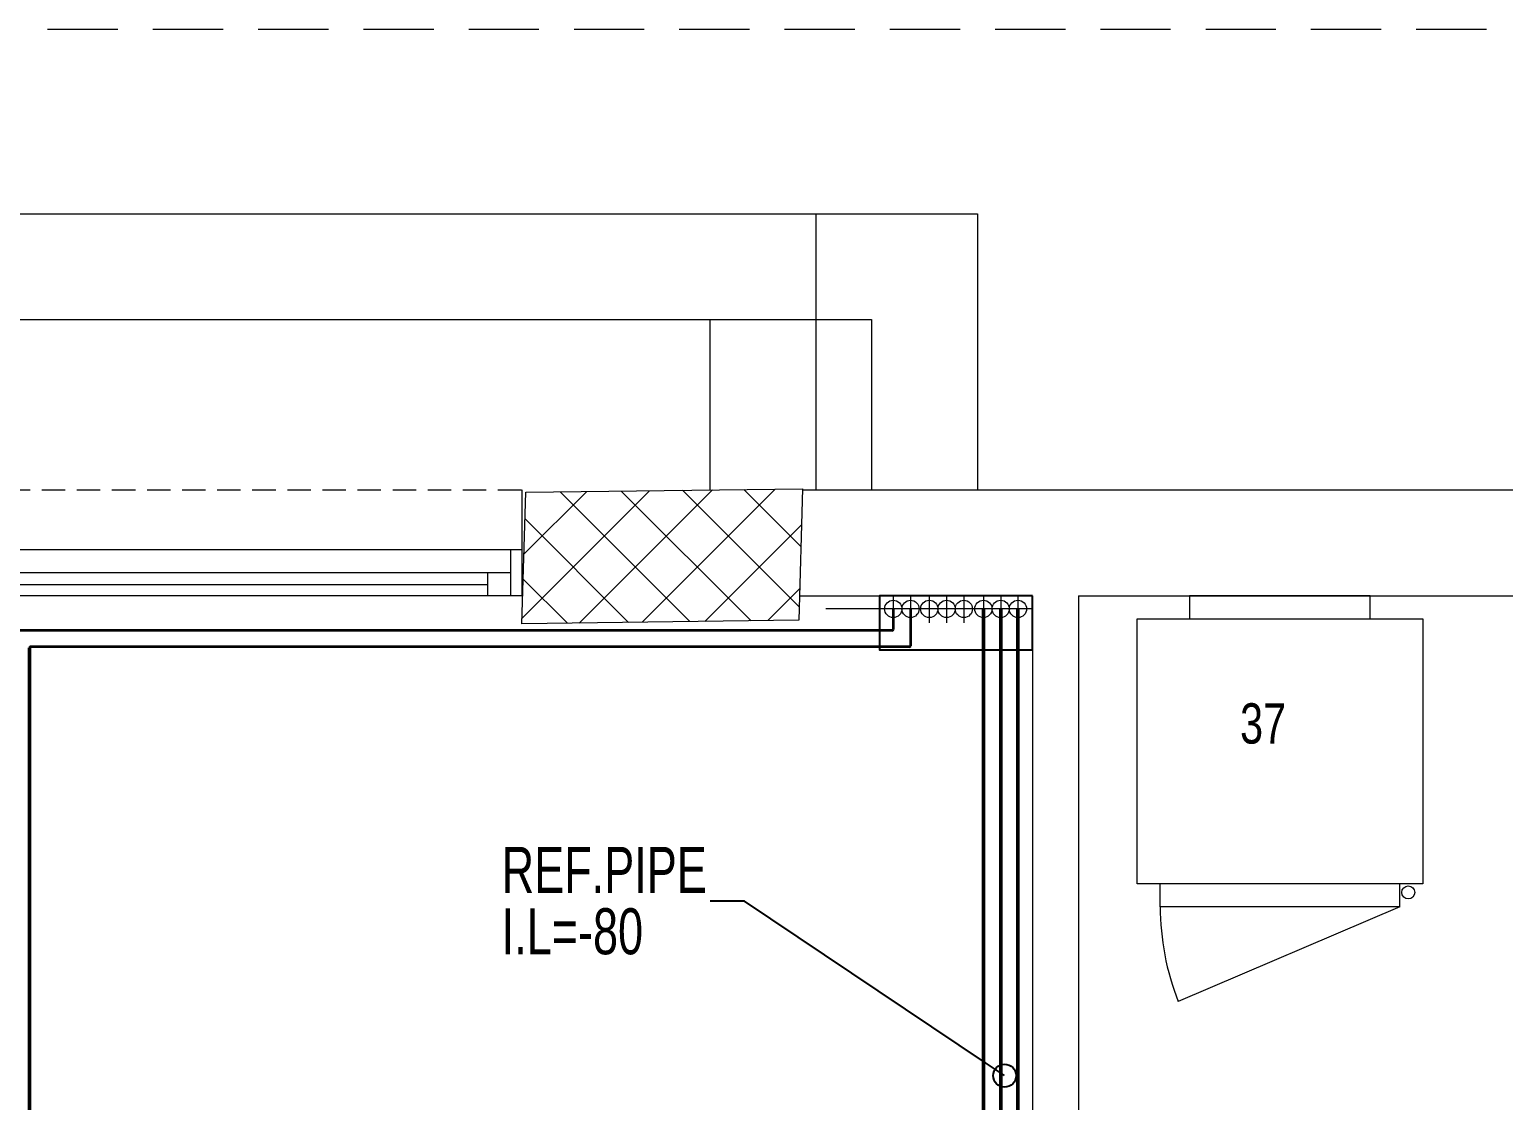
# Model space of a CAD drawing. Header units: millimetres. Extents: x -160614 to 59925, y -157025 to 0.
# Drawn here: x -38830 to -35630, y -95519 to -93193 of the extents above; entities that cross this region are included whole.
import ezdxf
from ezdxf import colors
from ezdxf.entities.mleader import LeaderData, LeaderLine
from ezdxf.math import Vec2, Vec3

# ---------------------------------------------------------------- set-up
doc = ezdxf.new("R2010")
doc.units = ezdxf.units.MM
doc.header["$LTSCALE"] = 8
doc.linetypes.add('AXES', pattern=[50.8, 31.75, -6.35, 6.35, -6.35])
doc.linetypes.add('HIDDEN', pattern=[9.525, 6.35, -3.175])
doc.layers.get('0').update_dxf_attribs({"color": 9, "lineweight": 5})
for name, color, linetype, lineweight in [('72_EGR_EQP_TAG', 9, 'Continuous', 5), ('Aluminum', 9, 'Continuous', 5), ('C-HYDR-CTCH', 9, 'Continuous', 5), ('Hatch', 9, 'Continuous', 5), ('LOADING', 9, 'Continuous', 5), ('Proj', 9, 'Continuous', 5), ('Structure', 9, 'Continuous', 5), ('Walls', 9, 'Continuous', 5)]:
    doc.layers.add(name, color=color, linetype=linetype, lineweight=lineweight)
for name, color, linetype in [('A-EXH', 1, 'Continuous'), ('A-OPEN', 4, 'Continuous'), ('M-TEXT-RP', 7, 'Continuous'), ('REF', 42, 'Continuous'), ('REF-thin', 8, 'Continuous')]:
    doc.layers.add(name, color=color, linetype=linetype)
doc.layers.get('0').off()
doc.layers.get('0').freeze()
doc.styles.add('LEROY100', font='arial.ttf', dxfattribs={"width": 0.7})
doc.styles.add('X3G_ENTITY_257CFD', font='swisscl.ttf', dxfattribs={"height": 200})

# ---------------------------------------------------------------- blocks, each defined once
blk = doc.blocks.new('_Origin')
at = {"color": 0, "linetype": 'ByBlock', "lineweight": -2}
blk.add_line((0, 0), (-1, 0), dxfattribs=at)
blk.add_circle((0, 0), 0.5, dxfattribs=at)
blk = doc.blocks.new('A$C47696aed')
at = {"layer": 'Hatch'}
h = blk.add_hatch(dxfattribs=at)
h.set_pattern_fill('ANSI37', color=256, scale=30)
h.paths.add_polyline_path([(50952.7, 21917.9), (50348.7, 21909.7), (50352.6, 21621.3), (50956.6, 21629.5)])
h.paths.add_polyline_path([(43791.9, 21910.1), (43208.4, 21904.7), (43188.5, 21613.3), (43772, 21618.7)])
h.paths.add_polyline_path([(29414.9, 21902.8), (28815.8, 21898.7), (28810.1, 21605.6), (29409.2, 21609.7)])
h.paths.add_polyline_path([(36600.2, 21904.9), (35999, 21897.4), (35990.7, 21611.8), (36591.9, 21619.3)])
h.paths.add_polyline_path([(22195.7, 21912), (21589.3, 21890.2), (21603.8, 21597.6), (22210.2, 21619.5)])
h.paths.add_polyline_path([(15459.1, 21901.7), (14237.2, 21925.6), (14230.7, 21629.5), (15452.7, 21605.5)])
h.paths.add_polyline_path([(15473.2, 14701.6), (14258.2, 14685.8), (14244.7, 14393.4), (15459.7, 14409.1)])
h.paths.add_polyline_path([(15447.1, 7508.4), (14244, 7492.4), (14238.3, 7199.4), (15441.4, 7215.3)])
h.paths.add_polyline_path([(15465.6, 309.7), (14269, 298.3), (14271.8, 3.8), (15468.5, 15.2)])
h.paths.add_polyline_path([(7830.6, 311.8), (7227.1, 308.1), (7237.7, 22.6), (7841.3, 26.3)])
h.paths.add_polyline_path([(7815.2, 7509.8), (7218.4, 7511.4), (7218.2, 7210.2), (7815.1, 7208.6)])
h.paths.add_polyline_path([(7825.1, 14699.4), (7205.8, 14700.6), (7195.2, 14397.6), (7814.5, 14396.4)])
h.paths.add_polyline_path([(7801.7, 21878.7), (7201.1, 21893.2), (7197.5, 21603.6), (7798.1, 21589.1)])
h.paths.add_polyline_path([(602.6, 21876.9), (0, 21899.6), (1.9, 21611.2), (604.5, 21588.5)])
h.paths.add_polyline_path([(610.4, 7498.6), (8.3, 7491.6), (11.7, 7200), (613.7, 7206.9)])
h.paths.add_polyline_path([(627.9, 303.9), (29.5, 302.9), (34.3, 2.3), (632.7, 3.3)])
h.paths.add_polyline_path([(22214.6, 317.2), (21608.9, 304.3), (21614.6, 3.1), (22220.3, 16)])
h.paths.add_polyline_path([(22208.1, 7509.7), (21613.7, 7492.1), (21615.8, 7195.5), (22210.2, 7213.1)])
h.paths.add_polyline_path([(22199.3, 14717.7), (21600.4, 14710), (21604.4, 14409.9), (22203.4, 14417.6)])
h.paths.add_polyline_path([(29399.7, 14702.4), (28797.7, 14707.1), (28802, 14415), (29403.9, 14410.3)])
h.paths.add_polyline_path([(29403.4, 7519.8), (28799.6, 7502.2), (28813, 7202.1), (29413.1, 7223.2)])
h.paths.add_polyline_path([(29419.5, 303.8), (28815.7, 310.4), (28813.3, 24.7), (29417.2, 18.1)])
h.paths.add_polyline_path([(36618, 314.2), (36020.7, 299.7), (36029.7, 0), (36627, 14.6)])
h.paths.add_polyline_path([(36610.7, 7502.6), (36009.5, 7504.5), (36010.6, 7207.3), (36611.9, 7205.4)])
h.paths.add_polyline_path([(36574.3, 14706.4), (35993.4, 14711.1), (36013.1, 14421.3), (36594, 14416.6)])
h.paths.add_polyline_path([(43777.6, 14705.7), (43180, 14719.4), (43182, 14427.5), (43779.6, 14413.8)])
h.paths.add_polyline_path([(43778.6, 7507.1), (43210.2, 7499.5), (43212, 7205.4), (43780.5, 7213)])
h.paths.add_polyline_path([(43815.7, 310), (43210.4, 307.3), (43211.8, 2.8), (43817, 5.4)])
h.paths.add_polyline_path([(50989.9, 309.5), (50401.9, 325.5), (50388.7, 18.3), (50976.7, 2.3)])
h.paths.add_polyline_path([(50974.1, 7508.9), (50370.9, 7510), (50368.9, 7213.4), (50972.2, 7212.3)])
at = {"layer": 'C-HYDR-CTCH', "color": 4, "flags": 128}
blk.add_lwpolyline([(35990.7, 21611.8), (35999, 21897.4), (36600.2, 21904.9), (36591.9, 21619.3), (35990.7, 21611.8)], dxfattribs=at)
blk = doc.blocks.new('M.99.85.16')
at = {"layer": 'LOADING'}
for p, q in [((76291.8, 3170), (76291.8, 3120, 0)), ((76683.8, 3170), (76291.8, 3170)), ((76683.8, 3120, 0), (76683.8, 3170, 0)), ((76228, 2495), (76228, 2545)), ((76748, 2495), (76748, 2545)), ((76748, 2495, 0), (76228, 2495)), ((76748, 2495), (76267.2, 2289.2))]:
    blk.add_line(p, q, dxfattribs=at)
blk.add_lwpolyline([(76178, 3120), (76798, 3120), (76798, 2545), (76178, 2545), (76178, 3120)], dxfattribs=at)
blk.add_circle((76766.6, 2525.9), 14.1, dxfattribs=at)
blk.add_arc((76788, 2495, 0), 560, 180, 201.5636, dxfattribs=at)
blk = doc.blocks.new('1stF')
at = {"layer": 'Aluminum', "color": 9}
for p, q in [((-37760.9, -94322.6, 0.1), (-39260.9, -94322.6, 0.1)), ((-37785.9, -94322.6, 0.1), (-37785.9, -94422.6, 0.1)), ((-37785.9, -94372.6, 0.1), (-39235.9, -94372.6, 0.1)), ((-37835.9, -94372.6, 0.1), (-37835.9, -94422.6, 0.1)), ((-39185.9, -94397.6, 0.1), (-37835.9, -94397.6, 0.1)), ((-37760.9, -94422.6, 0.1), (-39260.9, -94422.6, 0.1))]:
    blk.add_line(p, q, dxfattribs=at)
at = {"layer": 'Proj', "color": 9}
for p, q in [((-52172.6, -93592.6, 0.1), (-36772.1, -93592.6, 0.1)), ((-36772.1, -93592.6, 0.1), (-36772.1, -94192.6, 0.1)), ((-51942.6, -93822.6, 0.1), (-37002.1, -93822.6, 0.1)), ((-37002.1, -93822.6, 0.1), (-37002.1, -94192.6, 0.1))]:
    blk.add_line(p, q, dxfattribs=at)
at = {"layer": 'Proj', "color": 9, "linetype": 'HIDDEN'}
blk.add_line((-39260.9, -94192.6, 0.1), (-37760.9, -94192.6, 0.1), dxfattribs=at)
at = {"layer": 'Proj', "color": 9, "linetype": 'HIDDEN', "ltscale": 3, "elevation": 0.1}
blk.add_lwpolyline([(-23322.3, -93192.6), (-74742.3, -93192.6), (-74742.3, -117092.6), (-23322.3, -117092.6)], dxfattribs=at)
at = {"layer": 'Proj', "color": 9, "elevation": 0.1}
for points in [[(-37122.3, -94192.6), (-37122.3, -93592.6)], [(-37352.3, -94192.6), (-37352.3, -93822.6)]]:
    blk.add_lwpolyline(points, dxfattribs=at)
at = {"layer": 'Walls', "color": 9}
for p, q in [((-37760.9, -94422.6, 0.1), (-37760.9, -94192.6, 0.1)), ((-37151.6, -94192.6, 0.1), (-33897.2, -94192.6, 0.1)), ((-37158.2, -94422.6, 0.1), (-36652.3, -94422.6, 0.1)), ((-36652.3, -94422.6, 0.1), (-36652.3, -96417.6, 0.1)), ((-36552.3, -94422.6, 0.1), (-33897.2, -94422.6, 0.1)), ((-36552.3, -94422.6, 0.1), (-36552.3, -96417.6, 0.1))]:
    blk.add_line(p, q, dxfattribs=at)
at = {"layer": 'LOADING', "color": 9}
blk.add_blockref('M.99.85.16', (-112603.1, -97592.6, 0), dxfattribs=at)
at = {"layer": 'Structure', "color": 9}
blk.add_blockref('A$C47696aed', (-73751.7, -116094.9, 0.1), dxfattribs=at)
at = {"layer": '72_EGR_EQP_TAG', "color": 9, "insert": (-36151.8, -94655.9), "char_height": 87.47, "attachment_point": 2, "style": 'X3G_ENTITY_257CFD'}
blk.add_mtext('37', dxfattribs=at)
blk = doc.blocks.new('HVACFF')
at = {"layer": 'A-OPEN'}
blk.add_lwpolyline([(-36652.3, -94422.6), (-36985, -94422.6), (-36985, -94540.1), (-36652.3, -94540.1)], close=True, dxfattribs=at)
blk.add_lwpolyline([(-36652.3, -94422.6), (-36985, -94422.6), (-36985, -94540.1), (-36652.3, -94540.1)], close=True, dxfattribs=at)
at = {"layer": 'REF', "lineweight": 35}
for p, q in [((-36954.8, -94450.8), (-36954.8, -94495.5)), ((-36954.8, -94450.8), (-36954.8, -94495.5)), ((-36917.3, -94450.8), (-36917.3, -94531.4)), ((-36917.3, -94450.8), (-36917.3, -94531.4)), ((-36956.9, -94497.6), (-39195.6, -94497.6)), ((-36956.9, -94497.6), (-39195.6, -94497.6)), ((-36919.4, -94533.5), (-38828.2, -94533.5)), ((-36919.4, -94533.5), (-38828.2, -94533.5))]:
    blk.add_line(p, q, dxfattribs=at)
at = {"layer": 'REF', "lineweight": 50, "ltscale": 1.02}
for p, q in [((-36759, -94450.8), (-36759, -101642.5)), ((-36759, -94450.8), (-36759, -101642.5)), ((-36721.5, -94450.8), (-36721.5, -98251.9)), ((-36721.5, -94450.8), (-36721.5, -98251.9)), ((-36684, -94450.8), (-36684, -95708)), ((-36684, -94450.8), (-36684, -95708)), ((-38830.4, -99195.5), (-38830.4, -94535.6)), ((-38830.4, -99195.5), (-38830.4, -94535.6))]:
    blk.add_line(p, q, dxfattribs=at)
at = {"layer": 'REF', "linetype": 'Continuous', "lineweight": 15, "ltscale": 1.02}
for centre in [(-36954.8, -94450.8), (-36954.8, -94450.8), (-36917.3, -94450.8), (-36917.3, -94450.8), (-36876.5, -94450.8), (-36876.5, -94450.8), (-36839, -94450.8), (-36839, -94450.8), (-36801.5, -94450.8), (-36801.5, -94450.8), (-36759, -94450.8), (-36759, -94450.8), (-36721.5, -94450.8), (-36721.5, -94450.8), (-36684, -94450.8), (-36684, -94450.8)]:
    blk.add_circle(centre, 18.8, dxfattribs=at)
at = {"layer": 'REF', "lineweight": 35, "ltscale": 1.034}
for centre in [(-36956.9, -94495.5), (-36956.9, -94495.5), (-36919.4, -94531.4), (-36919.4, -94531.4)]:
    blk.add_arc(centre, 2.12, 270, 0, dxfattribs=at)
at = {"layer": 'REF', "lineweight": 35}
blk.add_arc((-38828.2, -94535.6), 2.12, 90, 180, dxfattribs=at)
blk.add_arc((-38828.2, -94535.6), 2.12, 90, 180, dxfattribs=at)
at = {"layer": 'REF-thin', "linetype": 'AXES', "lineweight": 20, "ltscale": 1.02}
for p, q in [((-36924.8, -94450.8), (-37101.4, -94450.8)), ((-36924.8, -94450.8), (-37101.4, -94450.8)), ((-36846.5, -94450.8), (-37023.1, -94450.8)), ((-36846.5, -94450.8), (-37023.1, -94450.8)), ((-36954.8, -94420.8), (-36954.8, -94480.8)), ((-36954.8, -94420.8), (-36954.8, -94480.8)), ((-36887.3, -94450.8), (-36947.3, -94450.8)), ((-36887.3, -94450.8), (-36947.3, -94450.8)), ((-36917.3, -94420.8), (-36917.3, -94480.8)), ((-36917.3, -94420.8), (-36917.3, -94480.8)), ((-36876.5, -94420.8), (-36876.5, -94480.8)), ((-36876.5, -94420.8), (-36876.5, -94480.8)), ((-36809, -94450.8), (-36869, -94450.8)), ((-36809, -94450.8), (-36869, -94450.8)), ((-36839, -94420.8), (-36839, -94480.8)), ((-36839, -94420.8), (-36839, -94480.8)), ((-36771.5, -94450.8), (-36831.5, -94450.8)), ((-36771.5, -94450.8), (-36831.5, -94450.8)), ((-36729, -94450.8), (-36823.2, -94450.8)), ((-36729, -94450.8), (-36823.2, -94450.8)), ((-36801.5, -94420.8), (-36801.5, -94480.8)), ((-36801.5, -94420.8), (-36801.5, -94480.8)), ((-36759, -94420.8), (-36759, -94480.8)), ((-36759, -94420.8), (-36759, -94480.8)), ((-36691.5, -94450.8), (-36751.5, -94450.8)), ((-36691.5, -94450.8), (-36751.5, -94450.8)), ((-36721.5, -94420.8), (-36721.5, -94480.8)), ((-36721.5, -94420.8), (-36721.5, -94480.8)), ((-36654, -94450.8), (-36714, -94450.8)), ((-36654, -94450.8), (-36714, -94450.8)), ((-36684, -94420.8), (-36684, -94480.8)), ((-36684, -94420.8), (-36684, -94480.8))]:
    blk.add_line(p, q, dxfattribs=at)
at = {"layer": 'M-TEXT-RP', "lineweight": 15}
ml = blk.add_multileader_mtext('Standard', dxfattribs=at)
ml.set_content('\\A1;REF.PIPE{\\H0.99997x;\\P\\A0;\\H1.00003x;\\C1;I.L=-80}', color=256, style='LEROY100')
ml.set_leader_properties()
ml.set_arrow_properties(name='ORIGIN')
ml.build(insert=Vec2(0, 0))
ml.multileader.update_dxf_attribs({"text_left_attachment_type": 2, "text_right_attachment_type": 2, "dogleg_length": 277.5, "arrow_head_size": 50})
ctx = ml.context
ctx.base_point, ctx.char_height, ctx.arrow_head_size, ctx.landing_gap_size, ctx.plane_origin = Vec3(-37825.1, -95085.3), 100, 50, 20, Vec3(-36841.5, -91557.9)
ctx.left_attachment, ctx.right_attachment = 2, 2
notes = []
notes.append((ctx, [(1, (1, 1, 0), (-37278.1, -95085.3), (-1, 0), 74.3, [(0, [(-36712.9, -95464.5)], 0, [])])]))
ctx.mtext.insert, ctx.mtext.width, ctx.mtext.line_spacing_factor, ctx.mtext.flow_direction = Vec3(-37805.1, -94967.6), 43.984, 0.8, 5
ml = blk.add_multileader_mtext('Standard', dxfattribs=at)
ml.set_content('\\A1;REF.PIPE{\\H0.99997x;\\P\\A0;\\H1.00003x;\\C1;I.L=-80}', color=256, style='LEROY100')
ml.set_leader_properties()
ml.set_arrow_properties(name='ORIGIN')
ml.build(insert=Vec2(0, 0))
ml.multileader.update_dxf_attribs({"text_left_attachment_type": 2, "text_right_attachment_type": 2, "dogleg_length": 277.5, "arrow_head_size": 50})
ctx = ml.context
ctx.base_point, ctx.char_height, ctx.arrow_head_size, ctx.landing_gap_size, ctx.plane_origin = Vec3(-37825.1, -95085.3), 100, 50, 20, Vec3(-36841.5, -91557.9)
ctx.left_attachment, ctx.right_attachment = 2, 2
notes.append((ctx, [(1, (1, 1, 0), (-37278.1, -95085.3), (-1, 0), 74.3, [(0, [(-36712.9, -95464.5)], 0, [])])]))
ctx.mtext.insert, ctx.mtext.width, ctx.mtext.line_spacing_factor, ctx.mtext.flow_direction = Vec3(-37805.1, -94967.6), 43.984, 0.8, 5
for ctx, leaders in notes:
    for number, flags, end, landing, length, lines in leaders:
        leader = LeaderData()
        leader.index, (leader.has_last_leader_line, leader.has_dogleg_vector, leader.attachment_direction) = number, flags
        leader.last_leader_point, leader.dogleg_vector, leader.dogleg_length = Vec3(end), Vec3(landing), length
        for number, points, colour, breaks in lines:
            line = LeaderLine()
            line.index, line.vertices, line.color, line.breaks = number, Vec3.list(points), colors.encode_raw_color(colour), breaks
            leader.lines.append(line)
        ctx.leaders.append(leader)

msp = doc.modelspace()

# ---------------------------------------------------------------- block references
at = {"layer": '72_EGR_EQP_TAG'}
msp.add_blockref('1stF', (0, 0), dxfattribs=at)
at = {"layer": 'A-EXH'}
msp.add_blockref('HVACFF', (0, 0), dxfattribs=at)

doc.saveas('drawing.dxf')
